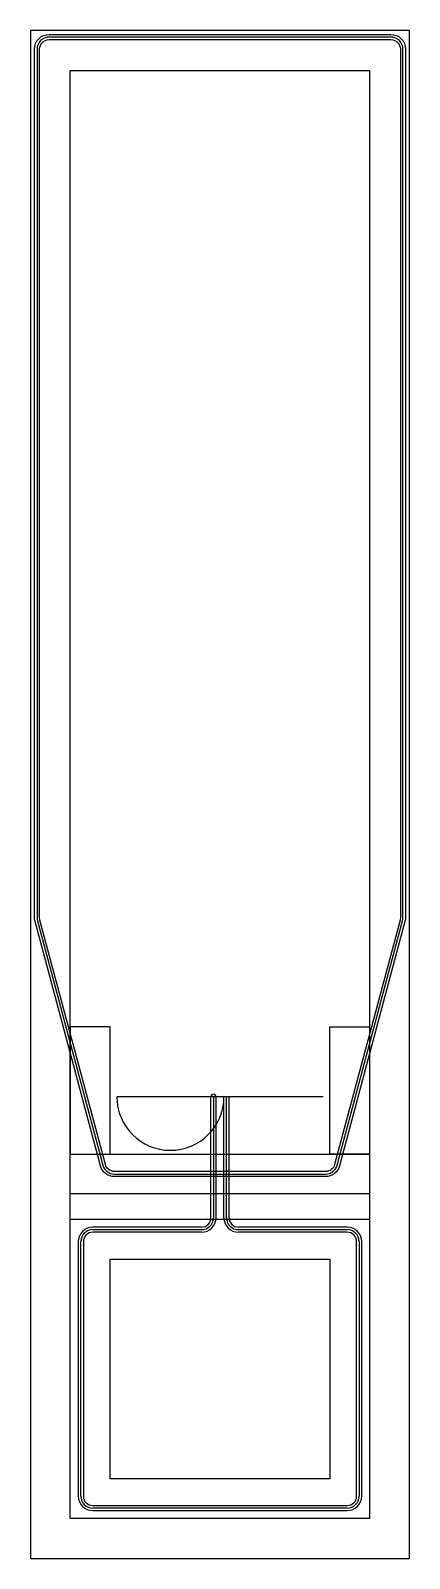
# Model space of a CAD drawing. Header units: inches. Extents: x 0 to 23.8, y 0 to 96.
import ezdxf

# ---------------------------------------------------------------- set-up
doc = ezdxf.new("R2010")
doc.units = ezdxf.units.IN
doc.header["$MEASUREMENT"] = 0

msp = doc.modelspace()

# ---------------------------------------------------------------- linework, layer by layer
for p, q in [((22.652, 95.59), (1.16, 95.59)), ((0.41, 94.84), (0.41, 40.251)), ((23.402, 40.251), (23.402, 94.84)), ((2.5, 2.5), (2.5, 93.5)), ((2.5, 93.5), (21.312, 93.5)), ((21.312, 93.5), (21.312, 2.5)), ((0.436, 40.057), (4.548, 24.708)), ((19.264, 24.708), (23.377, 40.057)), ((2.5, 33.403), (2.5, 25.403)), ((5, 33.403), (2.5, 33.403)), ((5, 25.403), (5, 33.403)), ((18.812, 33.403), (21.312, 33.403)), ((18.812, 25.403), (18.812, 33.403)), ((21.312, 33.403), (21.312, 25.403)), ((18.389, 29.01), (5.424, 29.01)), ((18.389, 29.01), (5.424, 29.01)), ((18.389, 29.01), (5.424, 29.01)), ((11.337, 21.408), (11.337, 29.01)), ((11.497, 29.01), (11.497, 21.408)), ((11.657, 21.408), (11.657, 29.01)), ((11.657, 21.408), (11.657, 29.01)), ((12.157, 21.408), (12.157, 29.01)), ((12.157, 21.408), (12.157, 29.01)), ((12.317, 21.408), (12.317, 29.01)), ((12.477, 21.408), (12.477, 29.01)), ((2.5, 25.403), (5, 25.403)), ((2.5, 25.403), (21.312, 25.403)), ((21.312, 25.403), (18.812, 25.403)), ((5.273, 24.153), (18.54, 24.153)), ((21.312, 22.903), (2.5, 22.903)), ((2.5, 21.312), (21.312, 21.312)), ((3.91, 20.658), (10.747, 20.658)), ((10.747, 20.498), (3.91, 20.498)), ((10.747, 20.498), (3.91, 20.498)), ((10.747, 20.818), (3.911, 20.818)), ((19.902, 20.818), (13.067, 20.818)), ((13.067, 20.658), (19.902, 20.658)), ((19.903, 20.498), (13.067, 20.498)), ((19.903, 20.498), (13.067, 20.498)), ((3, 19.908), (3, 3.915)), ((3.16, 3.915), (3.16, 19.908)), ((3.32, 19.908), (3.32, 3.915)), ((3.32, 19.908), (3.32, 3.915)), ((20.492, 3.915), (20.492, 19.908)), ((20.492, 3.915), (20.492, 19.908)), ((20.652, 19.908), (20.652, 3.915)), ((20.812, 3.915), (20.812, 19.908)), ((5, 5), (5, 18.812)), ((5, 18.812), (18.812, 18.812)), ((18.812, 18.812), (18.812, 5)), ((18.812, 5), (5, 5)), ((3.91, 3.325), (19.902, 3.325)), ((3.91, 3.325), (19.902, 3.325)), ((19.902, 3.165), (3.91, 3.165)), ((3.91, 3.005), (19.902, 3.005)), ((21.312, 2.5), (2.5, 2.5))]:
    msp.add_line(p, q)
msp.add_lwpolyline([(0, 0), (23.812, 0), (23.812, 96), (0, 96)], close=True)
for points in [[(23.531, 40.016), (19.419, 24.667, -0.339454), (18.54, 23.993), (5.273, 23.993, -0.339454), (4.394, 24.667), (0.281, 40.016, -0.065543), (0.25, 40.251), (0.25, 94.84, -0.414214), (1.16, 95.75), (22.652, 95.75, -0.414214), (23.562, 94.84), (23.562, 40.251, -0.065543)], [(23.222, 40.099), (19.11, 24.75, -0.339454), (18.54, 24.313), (5.273, 24.313, -0.339454), (4.703, 24.75), (0.59, 40.099, -0.065543), (0.57, 40.251), (0.57, 94.84, -0.414214), (1.16, 95.43), (22.652, 95.43, -0.414214), (23.242, 94.84), (23.242, 40.251, -0.065543)]]:
    msp.add_lwpolyline(points, format="xyb", close=True)
for points in [[(11.657, 29.01, 1), (11.337, 29.01), (5.424, 29.01)], [(18.389, 29.01), (5.424, 29.01, 1), (12.157, 29.01)]]:
    msp.add_lwpolyline(points, format="xyb")
for centre, radius, start, end in [((1.16, 94.84), 0.75, 90, 180), ((22.652, 94.84), 0.75, 0, 90), ((1.16, 40.251), 0.75, 180, 195), ((22.652, 40.251), 0.75, 345, 0), ((5.273, 24.903), 0.75, 195, 270), ((18.54, 24.903), 0.75, 270, 345), ((10.747, 21.408), 0.91, 270, 0), ((10.747, 21.408), 0.59, 270, 0), ((10.747, 21.408), 0.91, 270, 0), ((10.747, 21.408), 0.75, 270, 0), ((13.067, 21.408), 0.91, 180, 270), ((13.067, 21.408), 0.91, 180, 270), ((13.067, 21.408), 0.75, 180, 270), ((13.067, 21.408), 0.59, 180, 270), ((3.91, 19.908), 0.91, 89.95144, 180), ((3.91, 19.908), 0.75, 90, 180), ((3.91, 19.908), 0.59, 89.96255, 180), ((3.91, 19.908), 0.59, 89.96255, 180), ((19.902, 19.908), 0.91, 0, 90), ((19.902, 19.908), 0.75, 0, 90), ((19.902, 19.908), 0.59, 0, 89.96255), ((19.902, 19.908), 0.59, 0, 89.96255), ((3.91, 3.915), 0.91, 180, 270), ((3.91, 3.915), 0.75, 180, 270), ((3.91, 3.915), 0.59, 180, 270), ((3.91, 3.915), 0.59, 180, 270), ((19.902, 3.915), 0.59, 270, 0), ((19.902, 3.915), 0.91, 270, 0), ((19.902, 3.915), 0.59, 270, 0), ((19.902, 3.915), 0.75, 270, 0)]:
    msp.add_arc(centre, radius, start, end)

doc.saveas('drawing.dxf')
